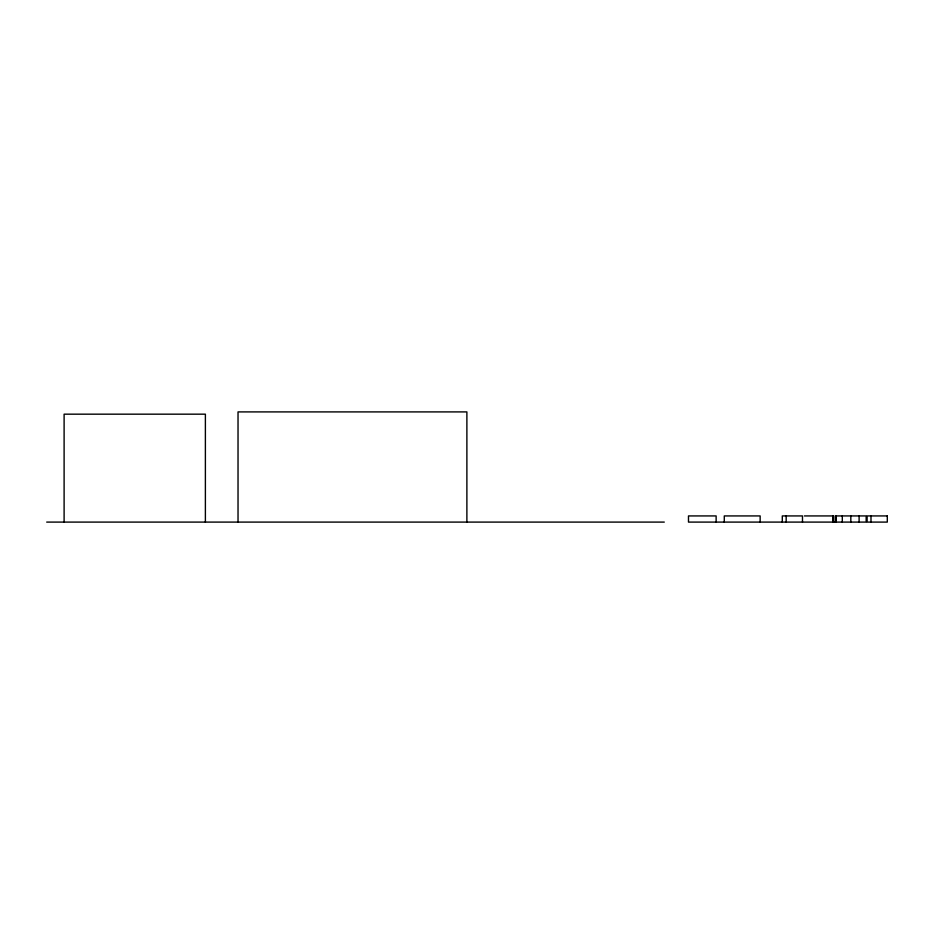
<?xml version="1.0" encoding="UTF-8"?>
<svg xmlns="http://www.w3.org/2000/svg" width="934" height="934" viewBox="0 0 934 934"><rect width="100%" height="100%" fill="white"/><g stroke="black" fill="none" stroke-linecap="round" stroke-linejoin="round"><path stroke-width="1.4" d="M804.372 515.93L833.852 515.93L833.852 522.094M46.7 522.094L664.284 522.094M870.99 515.93L870.99 522.094M859.105 515.93L859.105 522.094M850.827 515.93L850.827 522.094M842.305 515.93L842.305 522.094M835.93 515.93L835.93 522.094M835.802 522.094L835.802 515.93L866.168 515.93L866.168 522.094L688.486 522.094L688.486 515.93L716.133 515.93L716.133 522.094M833.21 515.93L833.21 522.094M832.871 515.93L832.871 522.094M802.481 522.094L802.481 515.93L782.295 515.93L782.295 522.094M786.171 515.93L786.171 522.094M760.148 522.094L760.148 515.93L724.282 515.93L724.282 522.094M466.883 522.094L466.883 411.906L238.03 411.906L238.03 522.094M205.387 522.094L205.387 414.171L64.107 414.171L64.107 522.094M887.3 515.93L867.114 515.93L867.114 522.094L887.3 522.094L887.3 515.93"/></g></svg>
